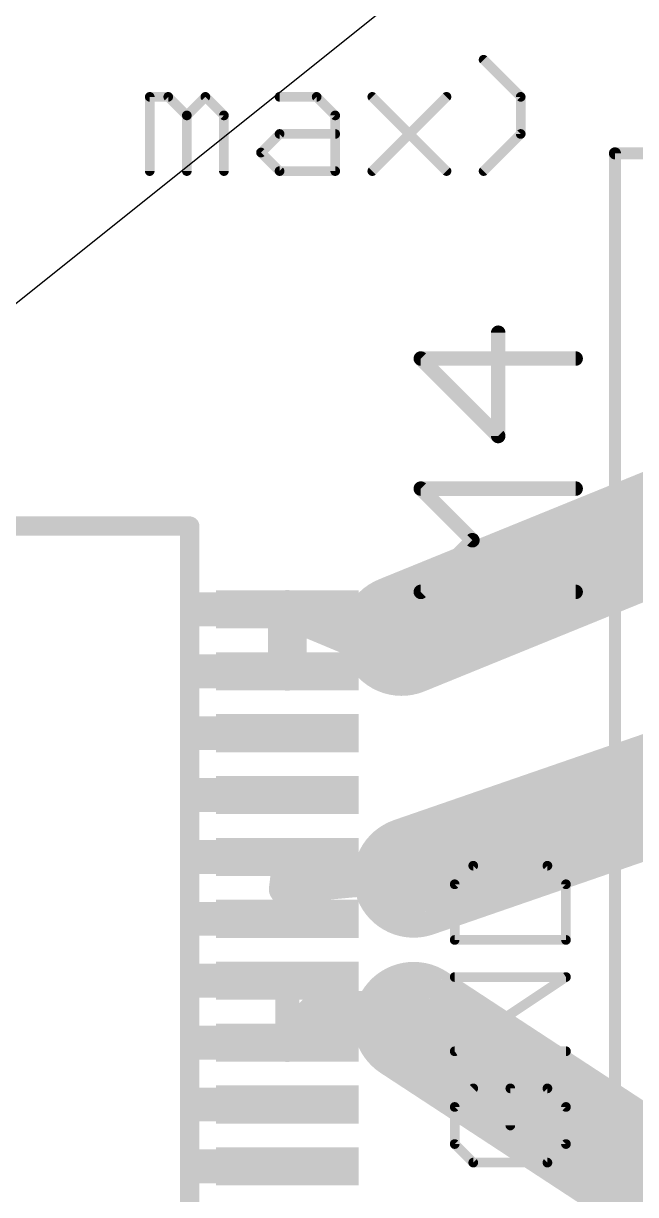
# Model space of a CAD drawing. Extents: x -1.6 to 71.4, y -0.2 to 53.9.
# Drawn here: x 55.21 to 61.64, y 12.29 to 24.59 of the extents above; entities that cross this region are included whole.
import ezdxf

# ---------------------------------------------------------------- set-up
doc = ezdxf.new("R2010")
doc.units = 0
for name, color, linetype in [('1', 12, 'CONTINUOUS'), ('19', 53, 'CONTINUOUS'), ('21', 40, 'CONTINUOUS'), ('51', 253, 'CONTINUOUS')]:
    doc.layers.add(name, color=color, linetype=linetype)

# ---------------------------------------------------------------- blocks, each defined once
blk = doc.blocks.new('RECT')
blk.add_solid([(-0.5, -0.5), (0.5, -0.5), (-0.5, 0.5), (0.5, 0.5)])

msp = doc.modelspace()

# ---------------------------------------------------------------- linework, layer by layer
at = {"layer": '1'}
for points, const_width in [([(59.182, 18.161), (63.866, 20.066)], 1.27), ([(57.981, 18.434), (57.981, 17.784)], 0.4064), ([(57.981, 18.434), (58.635, 18.161)], 0.4064), ([(58.635, 18.161), (59.182, 18.161)], 0.4064), ([(59.309, 15.621), (64.826, 17.526)], 1.27), ([(57.981, 15.834), (57.94, 15.494)], 0.3048), ([(57.981, 15.834), (57.981, 15.184)], 0.3048), ([(57.94, 15.494), (59.309, 15.621)], 0.3048), ([(57.981, 13.884), (57.981, 14.534)], 0.254), ([(59.309, 14.097), (64.46, 10.724)], 1.27), ([(57.981, 13.884), (58.321, 14.224)], 0.4064), ([(58.321, 14.224), (58.928, 14.224)], 0.4064), ([(58.928, 14.224), (59.309, 14.097)], 0.4064)]:
    msp.add_lwpolyline(points, dxfattribs=dict(at, const_width=const_width))
for points, const_width in [([(59.0624, 18.4551, 1), (59.3016, 17.8669)], 0.635), ([(58.0826, 18.434, 1), (57.8794, 18.434)], 0.2032), ([(58.0201, 18.5278, 1), (57.9419, 18.3402)], 0.2032), ([(58.635, 18.2626, 1), (58.635, 18.0594)], 0.2032), ([(58.5959, 18.0672, 1), (58.6741, 18.2548)], 0.2032), ([(59.182, 18.0594, 1), (59.182, 18.2626)], 0.2032), ([(57.8794, 17.784, 1), (58.0826, 17.784)], 0.2032), ([(59.2054, 15.9211, 1), (59.4126, 15.3209)], 0.635), ([(58.0572, 15.834, 1), (57.9048, 15.834)], 0.1524), ([(58.0567, 15.8249, 1), (57.9053, 15.8431)], 0.1524), ([(59.316, 15.5451, 1), (59.302, 15.6969)], 0.1524), ([(57.933, 15.5699, 1), (57.947, 15.4181)], 0.1524), ([(57.8643, 15.5031, 1), (58.0157, 15.4849)], 0.1524), ([(57.9048, 15.184, 1), (58.0572, 15.184)], 0.1524), ([(58.0445, 14.534, 1), (57.9175, 14.534)], 0.127), ([(59.4829, 14.3626, 1), (59.1351, 13.8314)], 0.635), ([(58.321, 14.3256, 1), (58.321, 14.1224)], 0.2032), ([(58.3928, 14.1522, 1), (58.2492, 14.2958)], 0.2032), ([(58.9601, 14.3204, 1), (58.8959, 14.1276)], 0.2032), ([(58.928, 14.1224, 1), (58.928, 14.3256)], 0.2032), ([(59.2769, 14.0006, 1), (59.3411, 14.1934)], 0.2032), ([(57.9092, 13.9558, 1), (58.0528, 13.8122)], 0.2032), ([(57.9175, 13.884, 1), (58.0445, 13.884)], 0.127)]:
    msp.add_lwpolyline(points, format="xyb", dxfattribs=dict(at, const_width=const_width))
at = {"layer": '19'}
msp.add_line((38.227, 8.128), (66.167, 30.48), dxfattribs=at)
at = {"layer": '21'}
for points, const_width in [([(60.0617, 24.2252, 1), (60.0258, 24.1892)], 0.0508), ([(56.561, 23.8174, 1), (56.5102, 23.8174)], 0.0508), ([(56.5356, 23.8428, 1), (56.5356, 23.792)], 0.0508), ([(56.7484, 23.8354, 1), (56.7125, 23.7994)], 0.0508), ([(56.7305, 23.792, 1), (56.7305, 23.8428)], 0.0508), ([(57.1382, 23.8354, 1), (57.1023, 23.7994)], 0.0508), ([(57.1382, 23.7994, 1), (57.1023, 23.8354)], 0.0508), ([(57.8999, 23.8428, 1), (57.8999, 23.792)], 0.0508), ([(58.3076, 23.8354, 1), (58.2717, 23.7994)], 0.0508), ([(58.2897, 23.792, 1), (58.2897, 23.8428)], 0.0508), ([(58.8923, 23.8354, 1), (58.8564, 23.7994)], 0.0508), ([(59.6719, 23.7994, 1), (59.636, 23.8354)], 0.0508), ([(60.459, 23.8174, 1), (60.4082, 23.8174)], 0.0508), ([(60.4156, 23.7994, 1), (60.4515, 23.8354)], 0.0508), ([(56.9074, 23.6405, 1), (56.9433, 23.6045)], 0.0508), ([(56.9508, 23.6225, 1), (56.9, 23.6225)], 0.0508), ([(56.9074, 23.6045, 1), (56.9433, 23.6405)], 0.0508), ([(57.3406, 23.6225, 1), (57.2898, 23.6225)], 0.0508), ([(57.2972, 23.6045, 1), (57.3331, 23.6405)], 0.0508), ([(58.51, 23.6225, 1), (58.4592, 23.6225)], 0.0508), ([(58.4666, 23.6045, 1), (58.5025, 23.6405)], 0.0508), ([(57.8999, 23.453, 1), (57.8999, 23.4022)], 0.0508), ([(57.9178, 23.4096, 1), (57.8819, 23.4456)], 0.0508), ([(58.4846, 23.4022, 1), (58.4846, 23.453)], 0.0508), ([(60.4082, 23.4276, 1), (60.459, 23.4276)], 0.0508), ([(60.4515, 23.4096, 1), (60.4156, 23.4456)], 0.0508), ([(57.7229, 23.2507, 1), (57.687, 23.2147)], 0.0508), ([(57.687, 23.2507, 1), (57.7229, 23.2147)], 0.0508), ([(61.4558, 23.224, 1), (61.3922, 23.224)], 0.0635), ([(61.424, 23.2557, 1), (61.424, 23.1923)], 0.0635), ([(56.5102, 23.0378, 1), (56.561, 23.0378)], 0.0508), ([(56.9, 23.0378, 1), (56.9508, 23.0378)], 0.0508), ([(57.2898, 23.0378, 1), (57.3406, 23.0378)], 0.0508), ([(57.8999, 23.0632, 1), (57.8999, 23.0124)], 0.0508), ([(57.8819, 23.0198, 1), (57.9178, 23.0558)], 0.0508), ([(58.4592, 23.0378, 1), (58.51, 23.0378)], 0.0508), ([(58.4846, 23.0124, 1), (58.4846, 23.0632)], 0.0508), ([(58.8564, 23.0558, 1), (58.8923, 23.0198)], 0.0508), ([(59.636, 23.0198, 1), (59.6719, 23.0558)], 0.0508), ([(60.0258, 23.0558, 1), (60.0617, 23.0198)], 0.0508), ([(60.2354, 21.34, 1), (60.1592, 21.34)], 0.0762), ([(59.3838, 21.107, 1), (59.3838, 21.0308)], 0.0762), ([(59.4108, 21.0958, 1), (59.3569, 21.0419)], 0.0762), ([(61.0108, 21.0308, 1), (61.0108, 21.107)], 0.0762), ([(60.1704, 20.2284, 1), (60.2242, 20.2823)], 0.0762), ([(60.1592, 20.2554, 1), (60.2354, 20.2554)], 0.0762), ([(59.4108, 19.7298, 1), (59.3569, 19.6759)], 0.0762), ([(59.3838, 19.741, 1), (59.3838, 19.6648)], 0.0762), ([(61.0108, 19.6648, 1), (61.0108, 19.741)], 0.0762), ([(57.0068, 19.309, 1), (56.9052, 19.309)], 0.1016), ([(56.956, 19.2582, 1), (56.956, 19.3598)], 0.1016), ([(59.9531, 19.1336, 1), (59.8992, 19.1875)], 0.0762), ([(59.8992, 19.1336, 1), (59.9531, 19.1875)], 0.0762), ([(59.3838, 18.6563, 1), (59.3838, 18.5801)], 0.0762), ([(59.3569, 18.6451, 1), (59.4108, 18.5913)], 0.0762), ([(61.0108, 18.5801, 1), (61.0108, 18.6563)], 0.0762), ([(59.9347, 15.7676, 1), (59.9347, 15.7168)], 0.0508), ([(59.9527, 15.7242, 1), (59.9167, 15.7602)], 0.0508), ([(60.7323, 15.7602, 1), (60.6963, 15.7242)], 0.0508), ([(60.7143, 15.7168, 1), (60.7143, 15.7676)], 0.0508), ([(59.7218, 15.5653, 1), (59.7578, 15.5293)], 0.0508), ([(59.7652, 15.5473, 1), (59.7144, 15.5473)], 0.0508), ([(60.9346, 15.5473, 1), (60.8838, 15.5473)], 0.0508), ([(60.8912, 15.5293, 1), (60.9272, 15.5653)], 0.0508), ([(59.7398, 14.988, 1), (59.7398, 14.9372)], 0.0508), ([(60.9092, 14.9372, 1), (60.9092, 14.988)], 0.0508), ([(59.7144, 14.9626, 1), (59.7652, 14.9626)], 0.0508), ([(60.8838, 14.9626, 1), (60.9346, 14.9626)], 0.0508), ([(59.7398, 14.5982, 1), (59.7398, 14.5474)], 0.0508), ([(60.9233, 14.5517, 1), (60.8951, 14.5939)], 0.0508), ([(60.9092, 14.5474, 1), (60.9092, 14.5982)], 0.0508), ([(59.7398, 13.8186, 1), (59.7398, 13.7678)], 0.0508), ([(59.7257, 13.8143, 1), (59.7539, 13.7721)], 0.0508), ([(60.9092, 13.7678, 1), (60.9092, 13.8186)], 0.0508), ([(59.9527, 13.3854, 1), (59.9167, 13.4214)], 0.0508), ([(60.3245, 13.4288, 1), (60.3245, 13.378)], 0.0508), ([(60.3499, 13.4034, 1), (60.2991, 13.4034)], 0.0508), ([(60.7323, 13.4214, 1), (60.6963, 13.3854)], 0.0508), ([(60.7143, 13.378, 1), (60.7143, 13.4288)], 0.0508), ([(59.7218, 13.2265, 1), (59.7578, 13.1905)], 0.0508), ([(59.7652, 13.2085, 1), (59.7144, 13.2085)], 0.0508), ([(60.9346, 13.2085, 1), (60.8838, 13.2085)], 0.0508), ([(60.8912, 13.1905, 1), (60.9272, 13.2265)], 0.0508), ([(60.2991, 13.0136, 1), (60.3499, 13.0136)], 0.0508), ([(59.7578, 12.8367, 1), (59.7218, 12.8007)], 0.0508), ([(59.7144, 12.8187, 1), (59.7652, 12.8187)], 0.0508), ([(60.8838, 12.8187, 1), (60.9346, 12.8187)], 0.0508), ([(60.9272, 12.8007, 1), (60.8912, 12.8367)], 0.0508), ([(59.9347, 12.6492, 1), (59.9347, 12.5984)], 0.0508), ([(60.7143, 12.5984, 1), (60.7143, 12.6492)], 0.0508), ([(59.9167, 12.6058, 1), (59.9527, 12.6418)], 0.0508), ([(60.6963, 12.6418, 1), (60.7323, 12.6058)], 0.0508)]:
    msp.add_lwpolyline(points, format="xyb", dxfattribs=dict(at, const_width=const_width))
for points, const_width in [([(60.4336, 23.8174), (60.0438, 24.2072)], 0.1016), ([(56.5356, 23.0378), (56.5356, 23.8174)], 0.1016), ([(56.5356, 23.8174), (56.7305, 23.8174)], 0.1016), ([(56.7305, 23.8174), (56.9254, 23.6225)], 0.1016), ([(56.9254, 23.6225), (57.1203, 23.8174)], 0.1016), ([(57.1203, 23.8174), (57.3152, 23.6225)], 0.1016), ([(57.8999, 23.8174), (58.2897, 23.8174)], 0.1016), ([(58.2897, 23.8174), (58.4846, 23.6225)], 0.1016), ([(58.8744, 23.8174), (59.654, 23.0378)], 0.1016), ([(58.8744, 23.0378), (59.654, 23.8174)], 0.1016), ([(60.4336, 23.4276), (60.4336, 23.8174)], 0.1016), ([(56.9254, 23.6225), (56.9254, 23.0378)], 0.1016), ([(57.3152, 23.6225), (57.3152, 23.0378)], 0.1016), ([(58.4846, 23.6225), (58.4846, 23.0378)], 0.1016), ([(57.705, 23.2327), (57.8999, 23.4276)], 0.1016), ([(57.8999, 23.4276), (58.4846, 23.4276)], 0.1016), ([(60.0438, 23.0378), (60.4336, 23.4276)], 0.1016), ([(57.8999, 23.0378), (57.705, 23.2327)], 0.1016), ([(62.784, 23.224), (61.424, 23.224)], 0.127), ([(61.424, 23.224), (61.424, 5.224)], 0.127), ([(58.4846, 23.0378), (57.8999, 23.0378)], 0.1016), ([(60.1973, 20.2554), (60.1973, 21.34)], 0.1524), ([(61.0108, 21.0689), (59.3838, 21.0689)], 0.1524), ([(59.3838, 21.0689), (60.1973, 20.2554)], 0.1524), ([(59.9261, 19.1605), (59.3838, 19.7029)], 0.1524), ([(59.3838, 19.7029), (61.0108, 19.7029)], 0.1524), ([(56.956, 19.309), (51.756, 19.309)], 0.2032), ([(56.956, 10.409), (56.956, 19.309)], 0.2032), ([(59.3838, 18.6182), (59.9261, 19.1605)], 0.1524), ([(61.0108, 18.6182), (59.3838, 18.6182)], 0.1524), ([(59.9347, 15.7422), (59.7398, 15.5473)], 0.1016), ([(60.7143, 15.7422), (59.9347, 15.7422)], 0.1016), ([(60.9092, 15.5473), (60.7143, 15.7422)], 0.1016), ([(59.7398, 15.5473), (59.7398, 14.9626)], 0.1016), ([(60.9092, 14.9626), (60.9092, 15.5473)], 0.1016), ([(59.7398, 14.9626), (60.9092, 14.9626)], 0.1016), ([(59.7398, 13.7932), (60.9092, 14.5728)], 0.1016), ([(60.9092, 14.5728), (59.7398, 14.5728)], 0.1016), ([(60.9092, 13.7932), (59.7398, 13.7932)], 0.1016), ([(59.9347, 13.4034), (59.7398, 13.2085)], 0.1016), ([(60.7143, 13.4034), (60.3245, 13.4034)], 0.1016), ([(60.3245, 13.4034), (60.3245, 13.0136)], 0.1016), ([(60.9092, 13.2085), (60.7143, 13.4034)], 0.1016), ([(59.7398, 13.2085), (59.7398, 12.8187)], 0.1016), ([(60.9092, 12.8187), (60.9092, 13.2085)], 0.1016), ([(59.7398, 12.8187), (59.9347, 12.6238)], 0.1016), ([(60.7143, 12.6238), (60.9092, 12.8187)], 0.1016), ([(59.9347, 12.6238), (60.7143, 12.6238)], 0.1016)]:
    msp.add_lwpolyline(points, dxfattribs=dict(at, const_width=const_width))

# ---------------------------------------------------------------- block references
at = {"layer": '1', "xscale": 0.4, "yscale": 1.5, "rotation": 90}
for p in [(57.981, 18.434), (57.981, 17.784), (57.981, 17.134), (57.981, 16.484), (57.981, 15.834), (57.981, 15.184), (57.981, 14.534), (57.981, 13.884), (57.981, 13.234), (57.981, 12.584)]:
    msp.add_blockref('RECT', p, dxfattribs=at)
at = {"layer": '51', "xscale": 0.3556, "yscale": 1.2954, "rotation": 90}
for p in [(57.6453, 18.4341), (57.6453, 17.7841), (57.6453, 17.1341), (57.6453, 16.4841), (57.6453, 15.8341), (57.6453, 15.1839), (57.6453, 14.5339), (57.6453, 13.8839), (57.6453, 13.2339), (57.6453, 12.5839)]:
    msp.add_blockref('RECT', p, dxfattribs=at)

doc.saveas('drawing.dxf')
